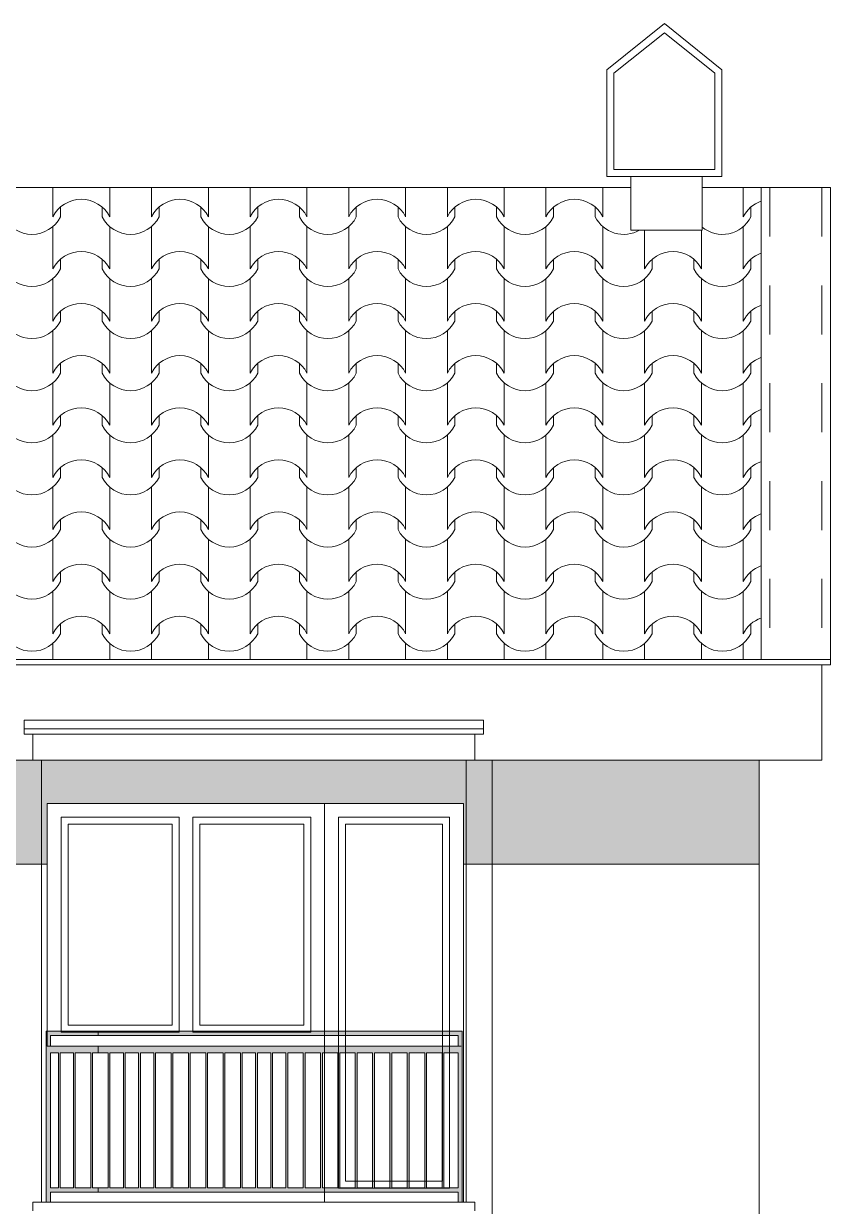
# Model space of a CAD drawing. Header units: millimetres. Extents: x 2791058 to 2855058, y -67651 to -18651.
# Drawn here: x 2817502 to 2819828, y -31060 to -27648 of the extents above; entities that cross this region are included whole.
import ezdxf

# ---------------------------------------------------------------- set-up
doc = ezdxf.new("R2010")
doc.units = ezdxf.units.MM
doc.header["$MEASUREMENT"] = 0
doc.linetypes.add('Dashed', pattern=[282.222223, 141.111112, -141.111112])
doc.linetypes.add('Hidden Line', pattern=[195.611112, 141.111112, -54.5])
for name, color, linetype, lineweight in [('Exterior walls_Pen_No__1', 7, 'Continuous', 0), ('Exterior walls_Pen_No__80', 3, 'Continuous', 0), ('Lines_Pen_No__20', 1, 'Continuous', 0), ('Shell - Roof_Pen_No__21', 7, 'Continuous', 0), ('Structural - Bearing_Pen_No__1', 7, 'Continuous', 0)]:
    doc.layers.add(name, color=color, linetype=linetype, lineweight=lineweight)
doc.layers.add('Structural - Bearing_Pen_No__61', color=7, linetype='Continuous', lineweight=0, true_color=0x6a6a6a)
doc.layers.add('Structural - Bearing_Pen_No__62', color=7, linetype='Continuous', lineweight=0, true_color=0xaaaaaa)

# ---------------------------------------------------------------- blocks, each defined once
blk = doc.blocks.new('*X4', base_point=(2247653.8, -76425))
at = {"layer": 'Structural - Bearing_Pen_No__62', "color": 253, "linetype": 'Continuous', "lineweight": 0, "true_color": 0xaaaaaa}
for p, q in [((2817585.8, -28120.8), (2817585.8, -28144)), ((2817585.8, -28144), (2817585.8, -28205)), ((2817750.1, -28120.8), (2817750.1, -28144)), ((2817750.1, -28144), (2817750.1, -28205)), ((2817870.3, -28120.8), (2817870.3, -28144)), ((2817870.3, -28144), (2817870.3, -28205)), ((2818034.6, -28120.8), (2818034.6, -28144)), ((2818034.6, -28144), (2818034.6, -28205)), ((2818154.8, -28120.8), (2818154.8, -28144)), ((2818154.8, -28144), (2818154.8, -28205)), ((2818319, -28120.8), (2818319, -28144)), ((2818319, -28144), (2818319, -28205)), ((2818439.3, -28120.8), (2818439.3, -28144)), ((2818439.3, -28144), (2818439.3, -28205)), ((2818603.5, -28120.8), (2818603.5, -28144)), ((2818603.5, -28144), (2818603.5, -28205)), ((2818723.8, -28120.8), (2818723.8, -28144)), ((2818723.8, -28144), (2818723.8, -28205)), ((2818888, -28120.8), (2818888, -28144)), ((2818888, -28144), (2818888, -28205)), ((2819008.2, -28120.8), (2819008.2, -28144)), ((2819008.2, -28144), (2819008.2, -28205)), ((2819172.5, -28120.8), (2819172.5, -28144)), ((2819172.5, -28144), (2819172.5, -28205)), ((2819577.2, -28120.8), (2819577.2, -28144)), ((2819577.2, -28144), (2819577.2, -28205)), ((2817607.8, -28176.9), (2817607.8, -28205)), ((2817728.1, -28176.9), (2817728.1, -28205)), ((2817892.3, -28176.9), (2817892.3, -28205)), ((2818012.6, -28176.9), (2818012.6, -28205)), ((2818176.8, -28176.9), (2818176.8, -28205)), ((2818297, -28176.9), (2818297, -28205)), ((2818461.3, -28176.9), (2818461.3, -28205)), ((2818581.5, -28176.9), (2818581.5, -28205)), ((2818745.8, -28176.9), (2818745.8, -28205)), ((2818866, -28176.9), (2818866, -28205)), ((2819030.2, -28176.9), (2819030.2, -28205)), ((2819150.5, -28176.9), (2819150.5, -28205)), ((2819599.2, -28176.9), (2819599.2, -28205)), ((2817585.8, -28233.4), (2817585.8, -28294.3)), ((2817750.1, -28233.4), (2817750.1, -28294.3)), ((2817870.3, -28233.4), (2817870.3, -28294.3)), ((2818034.6, -28233.4), (2818034.6, -28294.3)), ((2818154.8, -28233.4), (2818154.8, -28294.3)), ((2818319, -28233.4), (2818319, -28294.3)), ((2818439.3, -28233.4), (2818439.3, -28294.3)), ((2818603.5, -28233.4), (2818603.5, -28294.3)), ((2818723.8, -28233.4), (2818723.8, -28294.3)), ((2818888, -28233.4), (2818888, -28294.3)), ((2819008.2, -28233.4), (2819008.2, -28294.3)), ((2819172.5, -28233.4), (2819172.5, -28294.3)), ((2819292.7, -28243.4), (2819292.7, -28294.3)), ((2819457, -28243.4), (2819457, -28294.3)), ((2819577.2, -28233.4), (2819577.2, -28294.3)), ((2817585.8, -28294.3), (2817585.8, -28355.3)), ((2817750.1, -28294.3), (2817750.1, -28355.3)), ((2817870.3, -28294.3), (2817870.3, -28355.3)), ((2818034.6, -28294.3), (2818034.6, -28355.3)), ((2818154.8, -28294.3), (2818154.8, -28355.3)), ((2818319, -28294.3), (2818319, -28355.3)), ((2818439.3, -28294.3), (2818439.3, -28355.3)), ((2818603.5, -28294.3), (2818603.5, -28355.3)), ((2818723.8, -28294.3), (2818723.8, -28355.3)), ((2818888, -28294.3), (2818888, -28355.3)), ((2819008.2, -28294.3), (2819008.2, -28355.3)), ((2819172.5, -28294.3), (2819172.5, -28355.3)), ((2819292.7, -28294.3), (2819292.7, -28355.3)), ((2819457, -28294.3), (2819457, -28355.3)), ((2819577.2, -28294.3), (2819577.2, -28355.3)), ((2817607.8, -28327.3), (2817607.8, -28355.3)), ((2817728.1, -28327.3), (2817728.1, -28355.3)), ((2817892.3, -28327.3), (2817892.3, -28355.3)), ((2818012.6, -28327.3), (2818012.6, -28355.3)), ((2818176.8, -28327.3), (2818176.8, -28355.3)), ((2818297, -28327.3), (2818297, -28355.3)), ((2818461.3, -28327.3), (2818461.3, -28355.3)), ((2818581.5, -28327.3), (2818581.5, -28355.3)), ((2818745.8, -28327.3), (2818745.8, -28355.3)), ((2818866, -28327.3), (2818866, -28355.3)), ((2819030.2, -28327.3), (2819030.2, -28355.3)), ((2819150.5, -28327.3), (2819150.5, -28355.3)), ((2819314.7, -28327.3), (2819314.7, -28355.3)), ((2819435, -28327.3), (2819435, -28355.3)), ((2819599.2, -28327.3), (2819599.2, -28355.3)), ((2817585.8, -28383.7), (2817585.8, -28444.7)), ((2817750.1, -28383.7), (2817750.1, -28444.7)), ((2817870.3, -28383.7), (2817870.3, -28444.7)), ((2818034.6, -28383.7), (2818034.6, -28444.7)), ((2818154.8, -28383.7), (2818154.8, -28444.7)), ((2818319, -28383.7), (2818319, -28444.7)), ((2818439.3, -28383.7), (2818439.3, -28444.7)), ((2818603.5, -28383.7), (2818603.5, -28444.7)), ((2818723.8, -28383.7), (2818723.8, -28444.7)), ((2818888, -28383.7), (2818888, -28444.7)), ((2819008.2, -28383.7), (2819008.2, -28444.7)), ((2819172.5, -28383.7), (2819172.5, -28444.7)), ((2819292.7, -28383.7), (2819292.7, -28444.7)), ((2819457, -28383.7), (2819457, -28444.7)), ((2819577.2, -28383.7), (2819577.2, -28444.7)), ((2817585.8, -28444.7), (2817585.8, -28505.6)), ((2817750.1, -28444.7), (2817750.1, -28505.6)), ((2817870.3, -28444.7), (2817870.3, -28505.6)), ((2818034.6, -28444.7), (2818034.6, -28505.6)), ((2818154.8, -28444.7), (2818154.8, -28505.6)), ((2818319, -28444.7), (2818319, -28505.6)), ((2818439.3, -28444.7), (2818439.3, -28505.6)), ((2818603.5, -28444.7), (2818603.5, -28505.6)), ((2818723.8, -28444.7), (2818723.8, -28505.6)), ((2818888, -28444.7), (2818888, -28505.6)), ((2819008.2, -28444.7), (2819008.2, -28505.6)), ((2819172.5, -28444.7), (2819172.5, -28505.6)), ((2819292.7, -28444.7), (2819292.7, -28505.6)), ((2819457, -28444.7), (2819457, -28505.6)), ((2819577.2, -28444.7), (2819577.2, -28505.6)), ((2817607.8, -28477.6), (2817607.8, -28505.6)), ((2817728.1, -28477.6), (2817728.1, -28505.6)), ((2817892.3, -28477.6), (2817892.3, -28505.6)), ((2818012.6, -28477.6), (2818012.6, -28505.6)), ((2818176.8, -28477.6), (2818176.8, -28505.6)), ((2818297, -28477.6), (2818297, -28505.6)), ((2818461.3, -28477.6), (2818461.3, -28505.6)), ((2818581.5, -28477.6), (2818581.5, -28505.6)), ((2818745.8, -28477.6), (2818745.8, -28505.6)), ((2818866, -28477.6), (2818866, -28505.6)), ((2819030.2, -28477.6), (2819030.2, -28505.6)), ((2819150.5, -28477.6), (2819150.5, -28505.6)), ((2819314.7, -28477.6), (2819314.7, -28505.6)), ((2819435, -28477.6), (2819435, -28505.6)), ((2819599.2, -28477.6), (2819599.2, -28505.6)), ((2817585.8, -28534), (2817585.8, -28595)), ((2817750.1, -28534), (2817750.1, -28595)), ((2817870.3, -28534), (2817870.3, -28595)), ((2818034.6, -28534), (2818034.6, -28595)), ((2818154.8, -28534), (2818154.8, -28595)), ((2818319, -28534), (2818319, -28595)), ((2818439.3, -28534), (2818439.3, -28595)), ((2818603.5, -28534), (2818603.5, -28595)), ((2818723.8, -28534), (2818723.8, -28595)), ((2818888, -28534), (2818888, -28595)), ((2819008.2, -28534), (2819008.2, -28595)), ((2819172.5, -28534), (2819172.5, -28595)), ((2819292.7, -28534), (2819292.7, -28595)), ((2819457, -28534), (2819457, -28595)), ((2819577.2, -28534), (2819577.2, -28595)), ((2817585.8, -28595), (2817585.8, -28656)), ((2817750.1, -28595), (2817750.1, -28656)), ((2817870.3, -28595), (2817870.3, -28656)), ((2818034.6, -28595), (2818034.6, -28656)), ((2818154.8, -28595), (2818154.8, -28656)), ((2818319, -28595), (2818319, -28656)), ((2818439.3, -28595), (2818439.3, -28656)), ((2818603.5, -28595), (2818603.5, -28656)), ((2818723.8, -28595), (2818723.8, -28656)), ((2818888, -28595), (2818888, -28656)), ((2819008.2, -28595), (2819008.2, -28656)), ((2819172.5, -28595), (2819172.5, -28656)), ((2819292.7, -28595), (2819292.7, -28656)), ((2819457, -28595), (2819457, -28656)), ((2819577.2, -28595), (2819577.2, -28656)), ((2817607.8, -28627.9), (2817607.8, -28656)), ((2817728.1, -28627.9), (2817728.1, -28656)), ((2817892.3, -28627.9), (2817892.3, -28656)), ((2818012.6, -28627.9), (2818012.6, -28656)), ((2818176.8, -28627.9), (2818176.8, -28656)), ((2818297, -28627.9), (2818297, -28656)), ((2818461.3, -28627.9), (2818461.3, -28656)), ((2818581.5, -28627.9), (2818581.5, -28656)), ((2818745.8, -28627.9), (2818745.8, -28656)), ((2818866, -28627.9), (2818866, -28656)), ((2819030.2, -28627.9), (2819030.2, -28656)), ((2819150.5, -28627.9), (2819150.5, -28656)), ((2819314.7, -28627.9), (2819314.7, -28656)), ((2819435, -28627.9), (2819435, -28656)), ((2819599.2, -28627.9), (2819599.2, -28656)), ((2817585.8, -28684.4), (2817585.8, -28745.3)), ((2817750.1, -28684.4), (2817750.1, -28745.3)), ((2817870.3, -28684.4), (2817870.3, -28745.3)), ((2818034.6, -28684.4), (2818034.6, -28745.3)), ((2818154.8, -28684.4), (2818154.8, -28745.3)), ((2818319, -28684.4), (2818319, -28745.3)), ((2818439.3, -28684.4), (2818439.3, -28745.3)), ((2818603.5, -28684.4), (2818603.5, -28745.3)), ((2818723.8, -28684.4), (2818723.8, -28745.3)), ((2818888, -28684.4), (2818888, -28745.3)), ((2819008.2, -28684.4), (2819008.2, -28745.3)), ((2819172.5, -28684.4), (2819172.5, -28745.3)), ((2819292.7, -28684.4), (2819292.7, -28745.3)), ((2819457, -28684.4), (2819457, -28745.3)), ((2819577.2, -28684.4), (2819577.2, -28745.3)), ((2817585.8, -28745.3), (2817585.8, -28806.3)), ((2817750.1, -28745.3), (2817750.1, -28806.3)), ((2817870.3, -28745.3), (2817870.3, -28806.3)), ((2818034.6, -28745.3), (2818034.6, -28806.3)), ((2818154.8, -28745.3), (2818154.8, -28806.3)), ((2818319, -28745.3), (2818319, -28806.3)), ((2818439.3, -28745.3), (2818439.3, -28806.3)), ((2818603.5, -28745.3), (2818603.5, -28806.3)), ((2818723.8, -28745.3), (2818723.8, -28806.3)), ((2818888, -28745.3), (2818888, -28806.3)), ((2819008.2, -28745.3), (2819008.2, -28806.3)), ((2819172.5, -28745.3), (2819172.5, -28806.3)), ((2819292.7, -28745.3), (2819292.7, -28806.3)), ((2819457, -28745.3), (2819457, -28806.3)), ((2819577.2, -28745.3), (2819577.2, -28806.3)), ((2817607.8, -28778.3), (2817607.8, -28806.3)), ((2817728.1, -28778.3), (2817728.1, -28806.3)), ((2817892.3, -28778.3), (2817892.3, -28806.3)), ((2818012.6, -28778.3), (2818012.6, -28806.3)), ((2818176.8, -28778.3), (2818176.8, -28806.3)), ((2818297, -28778.3), (2818297, -28806.3)), ((2818461.3, -28778.3), (2818461.3, -28806.3)), ((2818581.5, -28778.3), (2818581.5, -28806.3)), ((2818745.8, -28778.3), (2818745.8, -28806.3)), ((2818866, -28778.3), (2818866, -28806.3)), ((2819030.2, -28778.3), (2819030.2, -28806.3)), ((2819150.5, -28778.3), (2819150.5, -28806.3)), ((2819314.7, -28778.3), (2819314.7, -28806.3)), ((2819435, -28778.3), (2819435, -28806.3)), ((2819599.2, -28778.3), (2819599.2, -28806.3)), ((2817585.8, -28834.7), (2817585.8, -28895.7)), ((2817750.1, -28834.7), (2817750.1, -28895.7)), ((2817870.3, -28834.7), (2817870.3, -28895.7)), ((2818034.6, -28834.7), (2818034.6, -28895.7)), ((2818154.8, -28834.7), (2818154.8, -28895.7)), ((2818319, -28834.7), (2818319, -28895.7)), ((2818439.3, -28834.7), (2818439.3, -28895.7)), ((2818603.5, -28834.7), (2818603.5, -28895.7)), ((2818723.8, -28834.7), (2818723.8, -28895.7)), ((2818888, -28834.7), (2818888, -28895.7)), ((2819008.2, -28834.7), (2819008.2, -28895.7)), ((2819172.5, -28834.7), (2819172.5, -28895.7)), ((2819292.7, -28834.7), (2819292.7, -28895.7)), ((2819457, -28834.7), (2819457, -28895.7)), ((2819577.2, -28834.7), (2819577.2, -28895.7)), ((2817585.8, -28895.7), (2817585.8, -28956.6)), ((2817750.1, -28895.7), (2817750.1, -28956.6)), ((2817870.3, -28895.7), (2817870.3, -28956.6)), ((2818034.6, -28895.7), (2818034.6, -28956.6)), ((2818154.8, -28895.7), (2818154.8, -28956.6)), ((2818319, -28895.7), (2818319, -28956.6)), ((2818439.3, -28895.7), (2818439.3, -28956.6)), ((2818603.5, -28895.7), (2818603.5, -28956.6)), ((2818723.8, -28895.7), (2818723.8, -28956.6)), ((2818888, -28895.7), (2818888, -28956.6)), ((2819008.2, -28895.7), (2819008.2, -28956.6)), ((2819172.5, -28895.7), (2819172.5, -28956.6)), ((2819292.7, -28895.7), (2819292.7, -28956.6)), ((2819457, -28895.7), (2819457, -28956.6)), ((2819577.2, -28895.7), (2819577.2, -28956.6)), ((2817607.8, -28928.6), (2817607.8, -28956.6)), ((2817728.1, -28928.6), (2817728.1, -28956.6)), ((2817892.3, -28928.6), (2817892.3, -28956.6)), ((2818012.6, -28928.6), (2818012.6, -28956.6)), ((2818176.8, -28928.6), (2818176.8, -28956.6)), ((2818297, -28928.6), (2818297, -28956.6)), ((2818461.3, -28928.6), (2818461.3, -28956.6)), ((2818581.5, -28928.6), (2818581.5, -28956.6)), ((2818745.8, -28928.6), (2818745.8, -28956.6)), ((2818866, -28928.6), (2818866, -28956.6)), ((2819030.2, -28928.6), (2819030.2, -28956.6)), ((2819150.5, -28928.6), (2819150.5, -28956.6)), ((2819314.7, -28928.6), (2819314.7, -28956.6)), ((2819435, -28928.6), (2819435, -28956.6)), ((2819599.2, -28928.6), (2819599.2, -28956.6)), ((2817585.8, -28985), (2817585.8, -29046)), ((2817750.1, -28985), (2817750.1, -29046)), ((2817870.3, -28985), (2817870.3, -29046)), ((2818034.6, -28985), (2818034.6, -29046)), ((2818154.8, -28985), (2818154.8, -29046)), ((2818319, -28985), (2818319, -29046)), ((2818439.3, -28985), (2818439.3, -29046)), ((2818603.5, -28985), (2818603.5, -29046)), ((2818723.8, -28985), (2818723.8, -29046)), ((2818888, -28985), (2818888, -29046)), ((2819008.2, -28985), (2819008.2, -29046)), ((2819172.5, -28985), (2819172.5, -29046)), ((2819292.7, -28985), (2819292.7, -29046)), ((2819457, -28985), (2819457, -29046)), ((2819577.2, -28985), (2819577.2, -29046)), ((2817585.8, -29046), (2817585.8, -29107)), ((2817750.1, -29046), (2817750.1, -29107)), ((2817870.3, -29046), (2817870.3, -29107)), ((2818034.6, -29046), (2818034.6, -29107)), ((2818154.8, -29046), (2818154.8, -29107)), ((2818319, -29046), (2818319, -29107)), ((2818439.3, -29046), (2818439.3, -29107)), ((2818603.5, -29046), (2818603.5, -29107)), ((2818723.8, -29046), (2818723.8, -29107)), ((2818888, -29046), (2818888, -29107)), ((2819008.2, -29046), (2819008.2, -29107)), ((2819172.5, -29046), (2819172.5, -29107)), ((2819292.7, -29046), (2819292.7, -29107)), ((2819457, -29046), (2819457, -29107)), ((2819577.2, -29046), (2819577.2, -29107)), ((2817607.8, -29079), (2817607.8, -29107)), ((2817728.1, -29079), (2817728.1, -29107)), ((2817892.3, -29079), (2817892.3, -29107)), ((2818012.6, -29079), (2818012.6, -29107)), ((2818176.8, -29079), (2818176.8, -29107)), ((2818297, -29079), (2818297, -29107)), ((2818461.3, -29079), (2818461.3, -29107)), ((2818581.5, -29079), (2818581.5, -29107)), ((2818745.8, -29079), (2818745.8, -29107)), ((2818866, -29079), (2818866, -29107)), ((2819030.2, -29079), (2819030.2, -29107)), ((2819150.5, -29079), (2819150.5, -29107)), ((2819314.7, -29079), (2819314.7, -29107)), ((2819435, -29079), (2819435, -29107)), ((2819599.2, -29079), (2819599.2, -29107)), ((2817585.8, -29135.4), (2817585.8, -29196.3)), ((2817750.1, -29135.4), (2817750.1, -29196.3)), ((2817870.3, -29135.4), (2817870.3, -29196.3)), ((2818034.6, -29135.4), (2818034.6, -29196.3)), ((2818154.8, -29135.4), (2818154.8, -29196.3)), ((2818319, -29135.4), (2818319, -29196.3)), ((2818439.3, -29135.4), (2818439.3, -29196.3)), ((2818603.5, -29135.4), (2818603.5, -29196.3)), ((2818723.8, -29135.4), (2818723.8, -29196.3)), ((2818888, -29135.4), (2818888, -29196.3)), ((2819008.2, -29135.4), (2819008.2, -29196.3)), ((2819172.5, -29135.4), (2819172.5, -29196.3)), ((2819292.7, -29135.4), (2819292.7, -29196.3)), ((2819457, -29135.4), (2819457, -29196.3)), ((2819577.2, -29135.4), (2819577.2, -29196.3)), ((2817585.8, -29196.3), (2817585.8, -29257.3)), ((2817750.1, -29196.3), (2817750.1, -29257.3)), ((2817870.3, -29196.3), (2817870.3, -29257.3)), ((2818034.6, -29196.3), (2818034.6, -29257.3)), ((2818154.8, -29196.3), (2818154.8, -29257.3)), ((2818319, -29196.3), (2818319, -29257.3)), ((2818439.3, -29196.3), (2818439.3, -29257.3)), ((2818603.5, -29196.3), (2818603.5, -29257.3)), ((2818723.8, -29196.3), (2818723.8, -29257.3)), ((2818888, -29196.3), (2818888, -29257.3)), ((2819008.2, -29196.3), (2819008.2, -29257.3)), ((2819172.5, -29196.3), (2819172.5, -29257.3)), ((2819292.7, -29196.3), (2819292.7, -29257.3)), ((2819457, -29196.3), (2819457, -29257.3)), ((2819577.2, -29196.3), (2819577.2, -29257.3)), ((2817607.8, -29229.3), (2817607.8, -29257.3)), ((2817728.1, -29229.3), (2817728.1, -29257.3)), ((2817892.3, -29229.3), (2817892.3, -29257.3)), ((2818012.6, -29229.3), (2818012.6, -29257.3)), ((2818176.8, -29229.3), (2818176.8, -29257.3)), ((2818297, -29229.3), (2818297, -29257.3)), ((2818461.3, -29229.3), (2818461.3, -29257.3)), ((2818581.5, -29229.3), (2818581.5, -29257.3)), ((2818745.8, -29229.3), (2818745.8, -29257.3)), ((2818866, -29229.3), (2818866, -29257.3)), ((2819030.2, -29229.3), (2819030.2, -29257.3)), ((2819150.5, -29229.3), (2819150.5, -29257.3)), ((2819314.7, -29229.3), (2819314.7, -29257.3)), ((2819435, -29229.3), (2819435, -29257.3)), ((2819599.2, -29229.3), (2819599.2, -29257.3)), ((2817585.8, -29285.7), (2817585.8, -29346.7)), ((2817750.1, -29285.7), (2817750.1, -29346.7)), ((2817870.3, -29285.7), (2817870.3, -29346.7)), ((2818034.6, -29285.7), (2818034.6, -29346.7)), ((2818154.8, -29285.7), (2818154.8, -29346.7)), ((2818319, -29285.7), (2818319, -29346.7)), ((2818439.3, -29285.7), (2818439.3, -29346.7)), ((2818603.5, -29285.7), (2818603.5, -29346.7)), ((2818723.8, -29285.7), (2818723.8, -29346.7)), ((2818888, -29285.7), (2818888, -29346.7)), ((2819008.2, -29285.7), (2819008.2, -29346.7)), ((2819172.5, -29285.7), (2819172.5, -29346.7)), ((2819292.7, -29285.7), (2819292.7, -29346.7)), ((2819457, -29285.7), (2819457, -29346.7)), ((2819577.2, -29285.7), (2819577.2, -29346.7)), ((2817585.8, -29346.7), (2817585.8, -29407.7)), ((2817750.1, -29346.7), (2817750.1, -29407.7)), ((2817870.3, -29346.7), (2817870.3, -29407.7)), ((2818034.6, -29346.7), (2818034.6, -29407.7)), ((2818154.8, -29346.7), (2818154.8, -29407.7)), ((2818319, -29346.7), (2818319, -29407.7)), ((2818439.3, -29346.7), (2818439.3, -29407.7)), ((2818603.5, -29346.7), (2818603.5, -29407.7)), ((2818723.8, -29346.7), (2818723.8, -29407.7)), ((2818888, -29346.7), (2818888, -29407.7)), ((2819008.2, -29346.7), (2819008.2, -29407.7)), ((2819172.5, -29346.7), (2819172.5, -29407.7)), ((2819292.7, -29346.7), (2819292.7, -29407.7)), ((2819457, -29346.7), (2819457, -29407.7)), ((2819577.2, -29346.7), (2819577.2, -29407.7)), ((2817607.8, -29379.6), (2817607.8, -29407.7)), ((2817728.1, -29379.6), (2817728.1, -29407.7)), ((2817892.3, -29379.6), (2817892.3, -29407.7)), ((2818012.6, -29379.6), (2818012.6, -29407.7)), ((2818176.8, -29379.6), (2818176.8, -29407.7)), ((2818297, -29379.6), (2818297, -29407.7)), ((2818461.3, -29379.6), (2818461.3, -29407.7)), ((2818581.5, -29379.6), (2818581.5, -29407.7)), ((2818745.8, -29379.6), (2818745.8, -29407.7)), ((2818866, -29379.6), (2818866, -29407.7)), ((2819030.2, -29379.6), (2819030.2, -29407.7)), ((2819150.5, -29379.6), (2819150.5, -29407.7)), ((2819314.7, -29379.6), (2819314.7, -29407.7)), ((2819435, -29379.6), (2819435, -29407.7)), ((2819599.2, -29379.6), (2819599.2, -29407.7)), ((2817585.8, -29436.1), (2817585.8, -29482)), ((2817750.1, -29436.1), (2817750.1, -29482)), ((2817870.3, -29436.1), (2817870.3, -29482)), ((2818034.6, -29436.1), (2818034.6, -29482)), ((2818154.8, -29436.1), (2818154.8, -29482)), ((2818319, -29436.1), (2818319, -29482)), ((2818439.3, -29436.1), (2818439.3, -29482)), ((2818603.5, -29436.1), (2818603.5, -29482)), ((2818723.8, -29436.1), (2818723.8, -29482)), ((2818888, -29436.1), (2818888, -29482)), ((2819008.2, -29436.1), (2819008.2, -29482)), ((2819172.5, -29436.1), (2819172.5, -29482)), ((2819292.7, -29436.1), (2819292.7, -29482)), ((2819457, -29436.1), (2819457, -29482)), ((2819577.2, -29436.1), (2819577.2, -29482))]:
    blk.add_line(p, q, dxfattribs=at)
for centre, radius, start, end in [((2817668.2, -28246.9), 92.5, 90.1705, 153.0115), ((2817667.7, -28246.9), 92.5, 26.9885, 89.8295), ((2817952.7, -28246.9), 92.5, 90.1705, 153.0115), ((2817952.2, -28246.9), 92.5, 26.9885, 89.8295), ((2818237.2, -28246.9), 92.5, 90.1705, 153.0115), ((2818236.6, -28246.9), 92.5, 26.9885, 89.8295), ((2818521.7, -28246.9), 92.5, 90.1705, 153.0115), ((2818521.1, -28246.9), 92.5, 26.9885, 89.8295), ((2818806.2, -28246.9), 92.5, 90.1705, 153.0115), ((2818805.6, -28246.9), 92.5, 26.9885, 89.8295), ((2819090.6, -28246.9), 92.5, 90.1705, 153.0115), ((2819090.1, -28246.9), 92.5, 26.9885, 89.8295), ((2819659.6, -28246.9), 92.5, 109.7427, 153.0115), ((2817525.7, -28163.7), 91.9, 206.7044, 333.2956), ((2817810.2, -28163.7), 91.9, 206.7044, 333.2956), ((2818094.7, -28163.7), 91.9, 206.7044, 333.2956), ((2818379.2, -28163.7), 91.9, 206.7044, 333.2956), ((2818663.6, -28163.7), 91.9, 206.7044, 333.2956), ((2818948.1, -28163.7), 91.9, 206.7044, 333.2956), ((2819232.6, -28163.7), 91.9, 206.7044, 299.8597), ((2819517.1, -28163.7), 91.9, 230.3003, 333.2956), ((2817668.2, -28397.3), 92.5, 90.1705, 153.0115), ((2817667.7, -28397.3), 92.5, 26.9885, 89.8295), ((2817952.7, -28397.3), 92.5, 90.1705, 153.0115), ((2817952.2, -28397.3), 92.5, 26.9885, 89.8295), ((2818237.2, -28397.3), 92.5, 90.1705, 153.0115), ((2818236.6, -28397.3), 92.5, 26.9885, 89.8295), ((2818521.7, -28397.3), 92.5, 90.1705, 153.0115), ((2818521.1, -28397.3), 92.5, 26.9885, 89.8295), ((2818806.2, -28397.3), 92.5, 90.1705, 153.0115), ((2818805.6, -28397.3), 92.5, 26.9885, 89.8295), ((2819090.6, -28397.3), 92.5, 90.1705, 153.0115), ((2819090.1, -28397.3), 92.5, 26.9885, 89.8295), ((2819375.1, -28397.3), 92.5, 90.1705, 153.0115), ((2819374.6, -28397.3), 92.5, 26.9885, 89.8295), ((2819659.6, -28397.3), 92.5, 109.7427, 153.0115), ((2817525.7, -28314), 91.9, 206.7044, 333.2956), ((2817810.2, -28314), 91.9, 206.7044, 333.2956), ((2818094.7, -28314), 91.9, 206.7044, 333.2956), ((2818379.2, -28314), 91.9, 206.7044, 333.2956), ((2818663.6, -28314), 91.9, 206.7044, 333.2956), ((2818948.1, -28314), 91.9, 206.7044, 333.2956), ((2819232.6, -28314), 91.9, 206.7044, 333.2956), ((2819517.1, -28314), 91.9, 206.7044, 333.2956), ((2817668.2, -28547.6), 92.5, 90.1705, 153.0115), ((2817667.7, -28547.6), 92.5, 26.9885, 89.8295), ((2817952.7, -28547.6), 92.5, 90.1705, 153.0115), ((2817952.2, -28547.6), 92.5, 26.9885, 89.8295), ((2818237.2, -28547.6), 92.5, 90.1705, 153.0115), ((2818236.6, -28547.6), 92.5, 26.9885, 89.8295), ((2818521.7, -28547.6), 92.5, 90.1705, 153.0115), ((2818521.1, -28547.6), 92.5, 26.9885, 89.8295), ((2818806.2, -28547.6), 92.5, 90.1705, 153.0115), ((2818805.6, -28547.6), 92.5, 26.9885, 89.8295), ((2819090.6, -28547.6), 92.5, 90.1705, 153.0115), ((2819090.1, -28547.6), 92.5, 26.9885, 89.8295), ((2819375.1, -28547.6), 92.5, 90.1705, 153.0115), ((2819374.6, -28547.6), 92.5, 26.9885, 89.8295), ((2819659.6, -28547.6), 92.5, 109.7427, 153.0115), ((2817525.7, -28464.3), 91.9, 206.7044, 333.2956), ((2817810.2, -28464.3), 91.9, 206.7044, 333.2956), ((2818094.7, -28464.3), 91.9, 206.7044, 333.2956), ((2818379.2, -28464.3), 91.9, 206.7044, 333.2956), ((2818663.6, -28464.3), 91.9, 206.7044, 333.2956), ((2818948.1, -28464.3), 91.9, 206.7044, 333.2956), ((2819232.6, -28464.3), 91.9, 206.7044, 333.2956), ((2819517.1, -28464.3), 91.9, 206.7044, 333.2956), ((2817668.2, -28697.9), 92.5, 90.1705, 153.0115), ((2817667.7, -28697.9), 92.5, 26.9885, 89.8295), ((2817952.7, -28697.9), 92.5, 90.1705, 153.0115), ((2817952.2, -28697.9), 92.5, 26.9885, 89.8295), ((2818237.2, -28697.9), 92.5, 90.1705, 153.0115), ((2818236.6, -28697.9), 92.5, 26.9885, 89.8295), ((2818521.7, -28697.9), 92.5, 90.1705, 153.0115), ((2818521.1, -28697.9), 92.5, 26.9885, 89.8295), ((2818806.2, -28697.9), 92.5, 90.1705, 153.0115), ((2818805.6, -28697.9), 92.5, 26.9885, 89.8295), ((2819090.6, -28697.9), 92.5, 90.1705, 153.0115), ((2819090.1, -28697.9), 92.5, 26.9885, 89.8295), ((2819375.1, -28697.9), 92.5, 90.1705, 153.0115), ((2819374.6, -28697.9), 92.5, 26.9885, 89.8295), ((2819659.6, -28697.9), 92.5, 109.7427, 153.0115), ((2817525.7, -28614.7), 91.9, 206.7044, 333.2956), ((2817810.2, -28614.7), 91.9, 206.7044, 333.2956), ((2818094.7, -28614.7), 91.9, 206.7044, 333.2956), ((2818379.2, -28614.7), 91.9, 206.7044, 333.2956), ((2818663.6, -28614.7), 91.9, 206.7044, 333.2956), ((2818948.1, -28614.7), 91.9, 206.7044, 333.2956), ((2819232.6, -28614.7), 91.9, 206.7044, 333.2956), ((2819517.1, -28614.7), 91.9, 206.7044, 333.2956), ((2817668.2, -28848.3), 92.5, 90.1705, 153.0115), ((2817667.7, -28848.3), 92.5, 26.9885, 89.8295), ((2817952.7, -28848.3), 92.5, 90.1705, 153.0115), ((2817952.2, -28848.3), 92.5, 26.9885, 89.8295), ((2818237.2, -28848.3), 92.5, 90.1705, 153.0115), ((2818236.6, -28848.3), 92.5, 26.9885, 89.8295), ((2818521.7, -28848.3), 92.5, 90.1705, 153.0115), ((2818521.1, -28848.3), 92.5, 26.9885, 89.8295), ((2818806.2, -28848.3), 92.5, 90.1705, 153.0115), ((2818805.6, -28848.3), 92.5, 26.9885, 89.8295), ((2819090.6, -28848.3), 92.5, 90.1705, 153.0115), ((2819090.1, -28848.3), 92.5, 26.9885, 89.8295), ((2819375.1, -28848.3), 92.5, 90.1705, 153.0115), ((2819374.6, -28848.3), 92.5, 26.9885, 89.8295), ((2819659.6, -28848.3), 92.5, 109.7427, 153.0115), ((2817525.7, -28765), 91.9, 206.7044, 333.2956), ((2817810.2, -28765), 91.9, 206.7044, 333.2956), ((2818094.7, -28765), 91.9, 206.7044, 333.2956), ((2818379.2, -28765), 91.9, 206.7044, 333.2956), ((2818663.6, -28765), 91.9, 206.7044, 333.2956), ((2818948.1, -28765), 91.9, 206.7044, 333.2956), ((2819232.6, -28765), 91.9, 206.7044, 333.2956), ((2819517.1, -28765), 91.9, 206.7044, 333.2956), ((2817668.2, -28998.6), 92.5, 90.1705, 153.0115), ((2817667.7, -28998.6), 92.5, 26.9885, 89.8295), ((2817952.7, -28998.6), 92.5, 90.1705, 153.0115), ((2817952.2, -28998.6), 92.5, 26.9885, 89.8295), ((2818237.2, -28998.6), 92.5, 90.1705, 153.0115), ((2818236.6, -28998.6), 92.5, 26.9885, 89.8295), ((2818521.7, -28998.6), 92.5, 90.1705, 153.0115), ((2818521.1, -28998.6), 92.5, 26.9885, 89.8295), ((2818806.2, -28998.6), 92.5, 90.1705, 153.0115), ((2818805.6, -28998.6), 92.5, 26.9885, 89.8295), ((2819090.6, -28998.6), 92.5, 90.1705, 153.0115), ((2819090.1, -28998.6), 92.5, 26.9885, 89.8295), ((2819375.1, -28998.6), 92.5, 90.1705, 153.0115), ((2819374.6, -28998.6), 92.5, 26.9885, 89.8295), ((2819659.6, -28998.6), 92.5, 109.7427, 153.0115), ((2817525.7, -28915.3), 91.9, 206.7044, 333.2956), ((2817810.2, -28915.3), 91.9, 206.7044, 333.2956), ((2818094.7, -28915.3), 91.9, 206.7044, 333.2956), ((2818379.2, -28915.3), 91.9, 206.7044, 333.2956), ((2818663.6, -28915.3), 91.9, 206.7044, 333.2956), ((2818948.1, -28915.3), 91.9, 206.7044, 333.2956), ((2819232.6, -28915.3), 91.9, 206.7044, 333.2956), ((2819517.1, -28915.3), 91.9, 206.7044, 333.2956), ((2817668.2, -29148.9), 92.5, 90.1705, 153.0115), ((2817667.7, -29148.9), 92.5, 26.9885, 89.8295), ((2817952.7, -29148.9), 92.5, 90.1705, 153.0115), ((2817952.2, -29148.9), 92.5, 26.9885, 89.8295), ((2818237.2, -29148.9), 92.5, 90.1705, 153.0115), ((2818236.6, -29148.9), 92.5, 26.9885, 89.8295), ((2818521.7, -29148.9), 92.5, 90.1705, 153.0115), ((2818521.1, -29148.9), 92.5, 26.9885, 89.8295), ((2818806.2, -29148.9), 92.5, 90.1705, 153.0115), ((2818805.6, -29148.9), 92.5, 26.9885, 89.8295), ((2819090.6, -29148.9), 92.5, 90.1705, 153.0115), ((2819090.1, -29148.9), 92.5, 26.9885, 89.8295), ((2819375.1, -29148.9), 92.5, 90.1705, 153.0115), ((2819374.6, -29148.9), 92.5, 26.9885, 89.8295), ((2819659.6, -29148.9), 92.5, 109.7427, 153.0115), ((2817525.7, -29065.7), 91.9, 206.7044, 333.2956), ((2817810.2, -29065.7), 91.9, 206.7044, 333.2956), ((2818094.7, -29065.7), 91.9, 206.7044, 333.2956), ((2818379.2, -29065.7), 91.9, 206.7044, 333.2956), ((2818663.6, -29065.7), 91.9, 206.7044, 333.2956), ((2818948.1, -29065.7), 91.9, 206.7044, 333.2956), ((2819232.6, -29065.7), 91.9, 206.7044, 333.2956), ((2819517.1, -29065.7), 91.9, 206.7044, 333.2956), ((2817668.2, -29299.3), 92.5, 90.1705, 153.0115), ((2817667.7, -29299.3), 92.5, 26.9885, 89.8295), ((2817952.7, -29299.3), 92.5, 90.1705, 153.0115), ((2817952.2, -29299.3), 92.5, 26.9885, 89.8295), ((2818237.2, -29299.3), 92.5, 90.1705, 153.0115), ((2818236.6, -29299.3), 92.5, 26.9885, 89.8295), ((2818521.7, -29299.3), 92.5, 90.1705, 153.0115), ((2818521.1, -29299.3), 92.5, 26.9885, 89.8295), ((2818806.2, -29299.3), 92.5, 90.1705, 153.0115), ((2818805.6, -29299.3), 92.5, 26.9885, 89.8295), ((2819090.6, -29299.3), 92.5, 90.1705, 153.0115), ((2819090.1, -29299.3), 92.5, 26.9885, 89.8295), ((2819375.1, -29299.3), 92.5, 90.1705, 153.0115), ((2819374.6, -29299.3), 92.5, 26.9885, 89.8295), ((2819659.6, -29299.3), 92.5, 109.7427, 153.0115), ((2817525.7, -29216), 91.9, 206.7044, 333.2956), ((2817810.2, -29216), 91.9, 206.7044, 333.2956), ((2818094.7, -29216), 91.9, 206.7044, 333.2956), ((2818379.2, -29216), 91.9, 206.7044, 333.2956), ((2818663.6, -29216), 91.9, 206.7044, 333.2956), ((2818948.1, -29216), 91.9, 206.7044, 333.2956), ((2819232.6, -29216), 91.9, 206.7044, 333.2956), ((2819517.1, -29216), 91.9, 206.7044, 333.2956), ((2817668.2, -29449.6), 92.5, 90.1705, 153.0115), ((2817667.7, -29449.6), 92.5, 26.9885, 89.8295), ((2817952.7, -29449.6), 92.5, 90.1705, 153.0115), ((2817952.2, -29449.6), 92.5, 26.9885, 89.8295), ((2818237.2, -29449.6), 92.5, 90.1705, 153.0115), ((2818236.6, -29449.6), 92.5, 26.9885, 89.8295), ((2818521.7, -29449.6), 92.5, 90.1705, 153.0115), ((2818521.1, -29449.6), 92.5, 26.9885, 89.8295), ((2818806.2, -29449.6), 92.5, 90.1705, 153.0115), ((2818805.6, -29449.6), 92.5, 26.9885, 89.8295), ((2819090.6, -29449.6), 92.5, 90.1705, 153.0115), ((2819090.1, -29449.6), 92.5, 26.9885, 89.8295), ((2819375.1, -29449.6), 92.5, 90.1705, 153.0115), ((2819374.6, -29449.6), 92.5, 26.9885, 89.8295), ((2819659.6, -29449.6), 92.5, 109.7427, 153.0115), ((2817525.7, -29366.3), 91.9, 206.7044, 333.2956), ((2817810.2, -29366.3), 91.9, 206.7044, 333.2956), ((2818094.7, -29366.3), 91.9, 206.7044, 333.2956), ((2818379.2, -29366.3), 91.9, 206.7044, 333.2956), ((2818663.6, -29366.3), 91.9, 206.7044, 333.2956), ((2818948.1, -29366.3), 91.9, 206.7044, 333.2956), ((2819232.6, -29366.3), 91.9, 206.7044, 333.2956), ((2819517.1, -29366.3), 91.9, 206.7044, 333.2956)]:
    blk.add_arc(centre, radius, start, end, dxfattribs=at)
blk = doc.blocks.new('Fill_2', base_point=(2247653.8, -74425))
at = {"layer": 'Structural - Bearing_Pen_No__1', "color": 7, "linetype": 'Continuous', "lineweight": 0}
for p, q in [((2819253.4, -28120.8), (2816763.4, -28120.8)), ((2819253.4, -28243.4), (2819253.4, -28120.8)), ((2819628.4, -28120.8), (2819458.4, -28120.8)), ((2819458.4, -28120.8), (2819458.4, -28243.4)), ((2819628.4, -29482), (2819628.4, -28120.8)), ((2819458.4, -28243.4), (2819253.4, -28243.4)), ((2811682.3, -29482), (2819628.4, -29482))]:
    blk.add_line(p, q, dxfattribs=at)
at = {"layer": 'Structural - Bearing_Pen_No__62', "color": 253, "linetype": 'Continuous', "lineweight": 0, "true_color": 0xaaaaaa}
blk.add_blockref('*X4', (2247653.8, -76425), dxfattribs=at)

msp = doc.modelspace()

# ---------------------------------------------------------------- hatches: boundary and pattern name
at = {"layer": 'Exterior walls_Pen_No__80', "linetype": 'Continuous', "lineweight": 0, "true_color": 0x7fff7f}
msp.add_hatch(color=91, dxfattribs=at).paths.add_polyline_path([(2803943.4, -29772), (2803943.4, -30072), (2804793.3, -30072), (2804793.3, -29897), (2805993.3, -29897), (2805993.3, -30072), (2806363.5, -30072), (2806363.5, -29897), (2806763.5, -29897), (2806763.5, -30072), (2808942.1, -30072), (2808942.1, -29897), (2809342.1, -29897), (2809342.1, -30072), (2809767.8, -30072), (2809767.8, -29897), (2810967.8, -29897), (2810967.8, -30072), (2812588.9, -30072), (2812588.9, -29897), (2813788.9, -29897), (2813788.9, -30072), (2814217.2, -30072), (2814217.2, -29897), (2814617.2, -29897), (2814617.2, -30072), (2816727.9, -30072), (2816727.9, -29897), (2817127.9, -29897), (2817127.9, -30072), (2817570, -30072), (2817570, -29897), (2818770, -29897), (2818770, -30072), (2819623.4, -30072), (2819623.4, -29772)])
at = {"layer": 'Structural - Bearing_Pen_No__61', "linetype": 'Continuous', "lineweight": 0, "true_color": 0x6a6a6a}
h = msp.add_hatch(color=251, dxfattribs=at)
h.paths.add_polyline_path([(2817566.9, -30554.4), (2817566.9, -31047), (2817578.9, -31047), (2817578.9, -31018.3), (2817716.9, -31018.3), (2817716.9, -31005.8), (2817700.9, -31005.8), (2817700.9, -30617), (2817716.9, -30617), (2817716.9, -30597), (2817578.9, -30597), (2817578.9, -30567), (2817716.9, -30567), (2817716.9, -30554.4), (2817578.9, -30554.4)])
h.paths.add_polyline_path([(2817578.9, -30617), (2817602.1, -30617), (2817602.1, -31005.8), (2817578.9, -31005.8)], flags=0)
h.paths.add_polyline_path([(2817607.1, -30617), (2817645.9, -30617), (2817645.9, -31005.8), (2817607.1, -31005.8)], flags=0)
h.paths.add_polyline_path([(2817650.9, -30617), (2817695.9, -30617), (2817695.9, -31005.8), (2817650.9, -31005.8)], flags=0)
h = msp.add_hatch(color=251, dxfattribs=at)
h.paths.add_polyline_path([(2817716.9, -31018.3), (2818754.9, -31018.3), (2818754.9, -31047), (2818766.9, -31047), (2818766.9, -30554.4), (2818754.9, -30554.4), (2817716.9, -30554.4), (2817716.9, -30567), (2818754.9, -30567), (2818754.9, -30597), (2817716.9, -30597), (2817716.9, -30617), (2817745.9, -30617), (2817745.9, -31005.8), (2817716.9, -31005.8)])
h.paths.add_polyline_path([(2817750.9, -31005.8), (2817750.9, -30617), (2817789.6, -30617), (2817789.6, -31005.8)], flags=0)
h.paths.add_polyline_path([(2817833.4, -31005.8), (2817794.6, -31005.8), (2817794.6, -30617), (2817833.4, -30617)], flags=0)
h.paths.add_polyline_path([(2817838.4, -30617), (2817877.1, -30617), (2817877.1, -31005.8), (2817838.4, -31005.8)], flags=0)
h.paths.add_polyline_path([(2817927.1, -31005.8), (2817882.1, -31005.8), (2817882.1, -30617), (2817927.1, -30617)], flags=0)
h.paths.add_polyline_path([(2817932.1, -31005.8), (2817932.1, -30617), (2817977.1, -30617), (2817977.1, -31005.8)], flags=0)
h.paths.add_polyline_path([(2817982.1, -30617), (2818027.1, -30617), (2818027.1, -31005.8), (2817982.1, -31005.8)], flags=0)
h.paths.add_polyline_path([(2818032.1, -30617), (2818077.1, -30617), (2818077.1, -31005.8), (2818032.1, -31005.8)], flags=0)
h.paths.add_polyline_path([(2818082.1, -31005.8), (2818082.1, -30617), (2818127.1, -30617), (2818127.1, -31005.8)], flags=0)
h.paths.add_polyline_path([(2818170.9, -31005.8), (2818132.1, -31005.8), (2818132.1, -30617), (2818170.9, -30617)], flags=0)
h.paths.add_polyline_path([(2818175.9, -30617), (2818214.6, -30617), (2818214.6, -31005.8), (2818175.9, -31005.8)], flags=0)
h.paths.add_polyline_path([(2818219.6, -30617), (2818258.4, -30617), (2818258.4, -31005.8), (2818219.6, -31005.8)], flags=0)
h.paths.add_polyline_path([(2818263.4, -31005.8), (2818263.4, -30617), (2818308.4, -30617), (2818308.4, -31005.8)], flags=0)
h.paths.add_polyline_path([(2818358.4, -31005.8), (2818313.4, -31005.8), (2818313.4, -30617), (2818358.4, -30617)], flags=0)
h.paths.add_polyline_path([(2818408.4, -31005.8), (2818363.4, -31005.8), (2818363.4, -30617), (2818408.4, -30617)], flags=0)
h.paths.add_polyline_path([(2818413.4, -31005.8), (2818413.4, -30617), (2818458.4, -30617), (2818458.4, -31005.8)], flags=0)
h.paths.add_polyline_path([(2818463.4, -31005.8), (2818463.4, -30617), (2818508.4, -30617), (2818508.4, -31005.8)], flags=0)
h.paths.add_polyline_path([(2818513.4, -30617), (2818558.4, -30617), (2818558.4, -31005.8), (2818513.4, -31005.8)], flags=0)
h.paths.add_polyline_path([(2818563.4, -31005.8), (2818563.4, -30617), (2818608.4, -30617), (2818608.4, -31005.8)], flags=0)
h.paths.add_polyline_path([(2818613.4, -30617), (2818658.4, -30617), (2818658.4, -31005.8), (2818613.4, -31005.8)], flags=0)
h.paths.add_polyline_path([(2818663.4, -31005.8), (2818663.4, -30617), (2818708.4, -30617), (2818708.4, -31005.8)], flags=0)
h.paths.add_polyline_path([(2818713.4, -30617), (2818754.9, -30617), (2818754.9, -31005.8), (2818713.4, -31005.8)], flags=0)

# ---------------------------------------------------------------- linework, layer by layer
at = {"layer": 'Exterior walls_Pen_No__1', "color": 7, "linetype": 'Continuous', "lineweight": 0, "flags": 128}
msp.add_lwpolyline([(2810967.8, -30072), (2812588.9, -30072), (2812588.9, -29897), (2813788.9, -29897), (2813788.9, -30072), (2814217.2, -30072), (2814217.2, -29897), (2814617.2, -29897), (2814617.2, -30072), (2816727.9, -30072), (2816727.9, -29897), (2817127.9, -29897), (2817127.9, -30072), (2817570, -30072), (2817570, -29897), (2818770, -29897), (2818770, -30072), (2819623.4, -30072), (2819623.4, -29772), (2803943.4, -29772)], dxfattribs=at)
at = {"layer": 'Lines_Pen_No__20', "color": 1, "linetype": 'Hidden Line', "lineweight": 0}
for p, q in [((2817570, -29967), (2817570, -29897)), ((2818770, -29897), (2817570, -29897)), ((2818770, -29967), (2818770, -29897))]:
    msp.add_line(p, q, dxfattribs=at)
at = {"layer": 'Lines_Pen_No__20', "color": 1, "linetype": 'Continuous', "lineweight": 0}
for p, q in [((2817950, -30557), (2817950, -29937)), ((2817990, -30557), (2817990, -29937)), ((2817930, -30537), (2817930, -29957)), ((2818010, -30537), (2818010, -29957))]:
    msp.add_line(p, q, dxfattribs=at)
for points in [[(2817570, -29897), (2818370, -29897), (2818370, -30597), (2817570, -30597)], [(2818370, -31047), (2818770, -31047), (2818770, -29897), (2818370, -29897)], [(2818410, -31007), (2818730, -31007), (2818730, -29937), (2818410, -29937)], [(2818430, -30987), (2818710, -30987), (2818710, -29957), (2818430, -29957)]]:
    msp.add_lwpolyline(points, close=True, dxfattribs=at)
for points in [[(2817950, -30557), (2817610, -30557), (2817610, -29937), (2817950, -29937)], [(2817990, -29937), (2818330, -29937), (2818330, -30557), (2817990, -30557)], [(2817930, -30537), (2817630, -30537), (2817630, -29957), (2817930, -29957)], [(2818010, -29957), (2818310, -29957), (2818310, -30537), (2818010, -30537)]]:
    msp.add_lwpolyline(points, dxfattribs=at)
at = {"layer": 'Shell - Roof_Pen_No__21', "color": 7, "linetype": 'Continuous', "lineweight": 0}
for p, q in [((2819349.6, -27647.7), (2819183.4, -27780.9)), ((2819349.6, -27647.7), (2819515.8, -27780.9)), ((2819349.6, -27673.9), (2819203.9, -27790.6)), ((2819349.6, -27673.9), (2819495.2, -27790.6)), ((2819183.4, -28088.7), (2819183.4, -27780.9)), ((2819203.9, -28068.2), (2819203.9, -27790.6)), ((2819495.2, -28068.2), (2819495.2, -27790.6)), ((2819515.8, -28088.7), (2819515.8, -27780.9)), ((2819203.9, -28068.2), (2819495.2, -28068.2)), ((2819244.9, -28088.7), (2819183.4, -28088.7)), ((2819244.9, -28088.7), (2819454.2, -28088.7)), ((2819253.4, -28088.7), (2819253.4, -28243.4)), ((2819454.2, -28088.7), (2819515.8, -28088.7)), ((2819458.4, -28088.7), (2819458.4, -28243.4)), ((2819253.4, -28120.8), (2816763.4, -28120.8)), ((2819828.4, -28120.8), (2819458.4, -28120.8)), ((2819628.4, -29482), (2819628.4, -28120.8)), ((2819828.4, -28120.8), (2819828.4, -29497)), ((2819253.4, -28243.4), (2819458.4, -28243.4)), ((2811978.4, -29482), (2819828.4, -29482)), ((2811978.4, -29497), (2819828.4, -29497)), ((2819803.4, -29772), (2819803.4, -29497)), ((2817503.4, -29657), (2817503.4, -29697)), ((2817503.4, -29657), (2818828.4, -29657)), ((2817503.4, -29682), (2818828.4, -29682)), ((2817553.4, -29657), (2817528.4, -29657)), ((2818828.4, -29657), (2818828.4, -29697)), ((2817503.4, -29697), (2818828.4, -29697)), ((2817528.4, -29697), (2817528.4, -29772)), ((2818803.4, -29697), (2818803.4, -29772)), ((2811978.4, -29772), (2819803.4, -29772)), ((2817553.4, -29772), (2817553.4, -31047)), ((2818778.4, -29772), (2818778.4, -31047)), ((2818853.4, -29772), (2818853.4, -35547)), ((2819623.4, -37047), (2819623.4, -29772)), ((2817553.4, -31047), (2817553.4, -29897)), ((2818763.4, -30597), (2817963.4, -30597)), ((2817528.4, -31072), (2817528.4, -31047)), ((2817528.4, -31047), (2817553.4, -31047)), ((2818778.4, -31047), (2817553.4, -31047)), ((2818803.4, -31047), (2818778.4, -31047)), ((2818803.4, -31072), (2818803.4, -31047))]:
    msp.add_line(p, q, dxfattribs=at)
at = {"layer": 'Shell - Roof_Pen_No__21', "color": 7, "linetype": 'Dashed', "lineweight": 0}
for p, q in [((2819653.4, -28120.8), (2819653.4, -29482)), ((2819803.4, -28120.8), (2819803.4, -29482))]:
    msp.add_line(p, q, dxfattribs=at)
at = {"layer": 'Structural - Bearing_Pen_No__61', "color": 251, "linetype": 'Continuous', "lineweight": 0, "true_color": 0x6a6a6a, "flags": 128}
for points in [[(2817566.9, -30554.4), (2817566.9, -31047), (2817578.9, -31047), (2817578.9, -31018.3), (2817716.9, -31018.3), (2817716.9, -31005.8), (2817700.9, -31005.8), (2817700.9, -30617), (2817716.9, -30617), (2817716.9, -30597), (2817578.9, -30597), (2817578.9, -30567), (2817716.9, -30567), (2817716.9, -30554.4), (2817578.9, -30554.4)], [(2817716.9, -31018.3), (2818754.9, -31018.3), (2818754.9, -31047), (2818766.9, -31047), (2818766.9, -30554.4), (2818754.9, -30554.4), (2817716.9, -30554.4), (2817716.9, -30567), (2818754.9, -30567), (2818754.9, -30597), (2817716.9, -30597), (2817716.9, -30617), (2817745.9, -30617), (2817745.9, -31005.8), (2817716.9, -31005.8)], [(2817578.9, -30617), (2817602.1, -30617), (2817602.1, -31005.8), (2817578.9, -31005.8)], [(2817607.1, -30617), (2817645.9, -30617), (2817645.9, -31005.8), (2817607.1, -31005.8)], [(2817650.9, -30617), (2817695.9, -30617), (2817695.9, -31005.8), (2817650.9, -31005.8)], [(2817750.9, -31005.8), (2817750.9, -30617), (2817789.6, -30617), (2817789.6, -31005.8)], [(2817833.4, -31005.8), (2817794.6, -31005.8), (2817794.6, -30617), (2817833.4, -30617)], [(2817838.4, -30617), (2817877.1, -30617), (2817877.1, -31005.8), (2817838.4, -31005.8)], [(2817927.1, -31005.8), (2817882.1, -31005.8), (2817882.1, -30617), (2817927.1, -30617)], [(2817932.1, -31005.8), (2817932.1, -30617), (2817977.1, -30617), (2817977.1, -31005.8)], [(2817982.1, -30617), (2818027.1, -30617), (2818027.1, -31005.8), (2817982.1, -31005.8)], [(2818032.1, -30617), (2818077.1, -30617), (2818077.1, -31005.8), (2818032.1, -31005.8)], [(2818082.1, -31005.8), (2818082.1, -30617), (2818127.1, -30617), (2818127.1, -31005.8)], [(2818170.9, -31005.8), (2818132.1, -31005.8), (2818132.1, -30617), (2818170.9, -30617)], [(2818175.9, -30617), (2818214.6, -30617), (2818214.6, -31005.8), (2818175.9, -31005.8)], [(2818219.6, -30617), (2818258.4, -30617), (2818258.4, -31005.8), (2818219.6, -31005.8)], [(2818263.4, -31005.8), (2818263.4, -30617), (2818308.4, -30617), (2818308.4, -31005.8)], [(2818358.4, -31005.8), (2818313.4, -31005.8), (2818313.4, -30617), (2818358.4, -30617)], [(2818408.4, -31005.8), (2818363.4, -31005.8), (2818363.4, -30617), (2818408.4, -30617)], [(2818413.4, -31005.8), (2818413.4, -30617), (2818458.4, -30617), (2818458.4, -31005.8)], [(2818463.4, -31005.8), (2818463.4, -30617), (2818508.4, -30617), (2818508.4, -31005.8)], [(2818513.4, -30617), (2818558.4, -30617), (2818558.4, -31005.8), (2818513.4, -31005.8)], [(2818563.4, -31005.8), (2818563.4, -30617), (2818608.4, -30617), (2818608.4, -31005.8)], [(2818613.4, -30617), (2818658.4, -30617), (2818658.4, -31005.8), (2818613.4, -31005.8)], [(2818663.4, -31005.8), (2818663.4, -30617), (2818708.4, -30617), (2818708.4, -31005.8)], [(2818713.4, -30617), (2818754.9, -30617), (2818754.9, -31005.8), (2818713.4, -31005.8)]]:
    msp.add_lwpolyline(points, close=True, dxfattribs=at)

# ---------------------------------------------------------------- block references
at = {"layer": 'Structural - Bearing_Pen_No__62', "color": 253, "linetype": 'Continuous', "lineweight": 0, "true_color": 0xaaaaaa}
msp.add_blockref('Fill_2', (2247653.8, -74425), dxfattribs=at)

doc.saveas('drawing.dxf')
